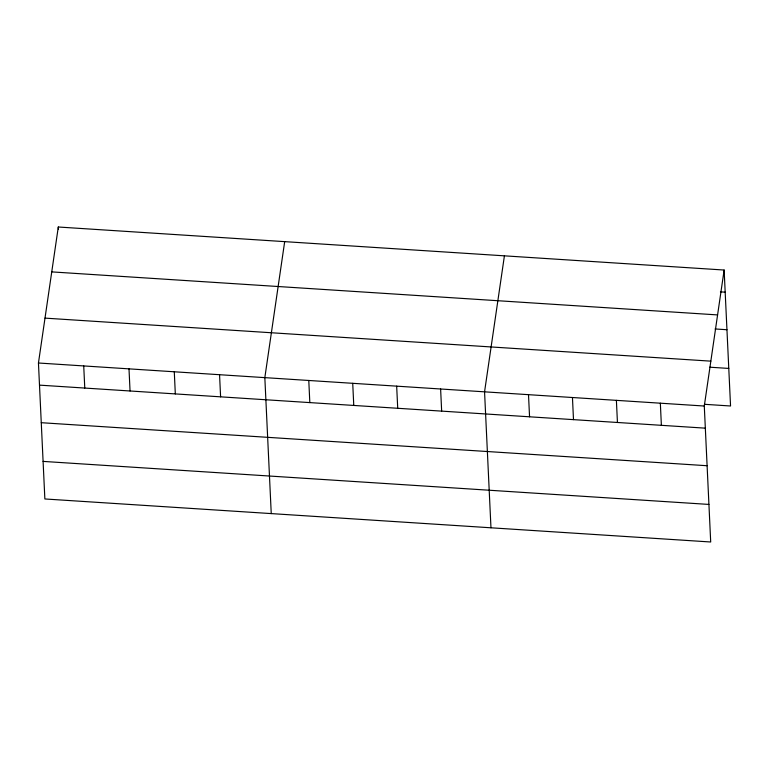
<?xml version="1.0" encoding="UTF-8"?>
<svg xmlns="http://www.w3.org/2000/svg" width="769" height="769" viewBox="0 0 769 769"><rect width="100%" height="100%" fill="white"/><g stroke="black" fill="none" stroke-linecap="round" stroke-linejoin="round"><path stroke-width="1.15" d="M724.138 270.034L704.289 406.032L710.7 541.991L44.862 498.966L38.45 363.006L58.3 227.009L724.138 270.034L730.55 405.994L704.423 404.302M284.684 241.639L264.834 377.637L271.246 513.596M504.416 255.837L484.557 391.834L490.968 527.794M720.428 291.864L725.186 292.172M51.754 271.89L717.583 314.915M715.074 328.959L726.955 329.728M45.006 318.126L710.835 361.151M709.777 367.197L728.781 368.428M38.45 363.006L704.289 406.032M39.498 385.134L705.327 428.16M41.266 422.7L707.096 465.726M43.093 461.4L708.922 504.426M660.34 403.196L661.378 425.324M616.392 400.351L617.44 422.489M572.453 397.515L573.491 419.643M528.505 394.67L529.553 416.808M440.618 388.999L441.656 411.127M396.669 386.153L397.717 408.291M352.721 383.318L353.769 405.446M308.782 380.472L309.82 402.61M219.559 374.714L220.597 396.842M174.284 371.783L175.322 393.92M129 368.86L130.048 390.988M83.725 365.938L84.773 388.066M58.3 227.009L58.415 229.345"/></g></svg>
